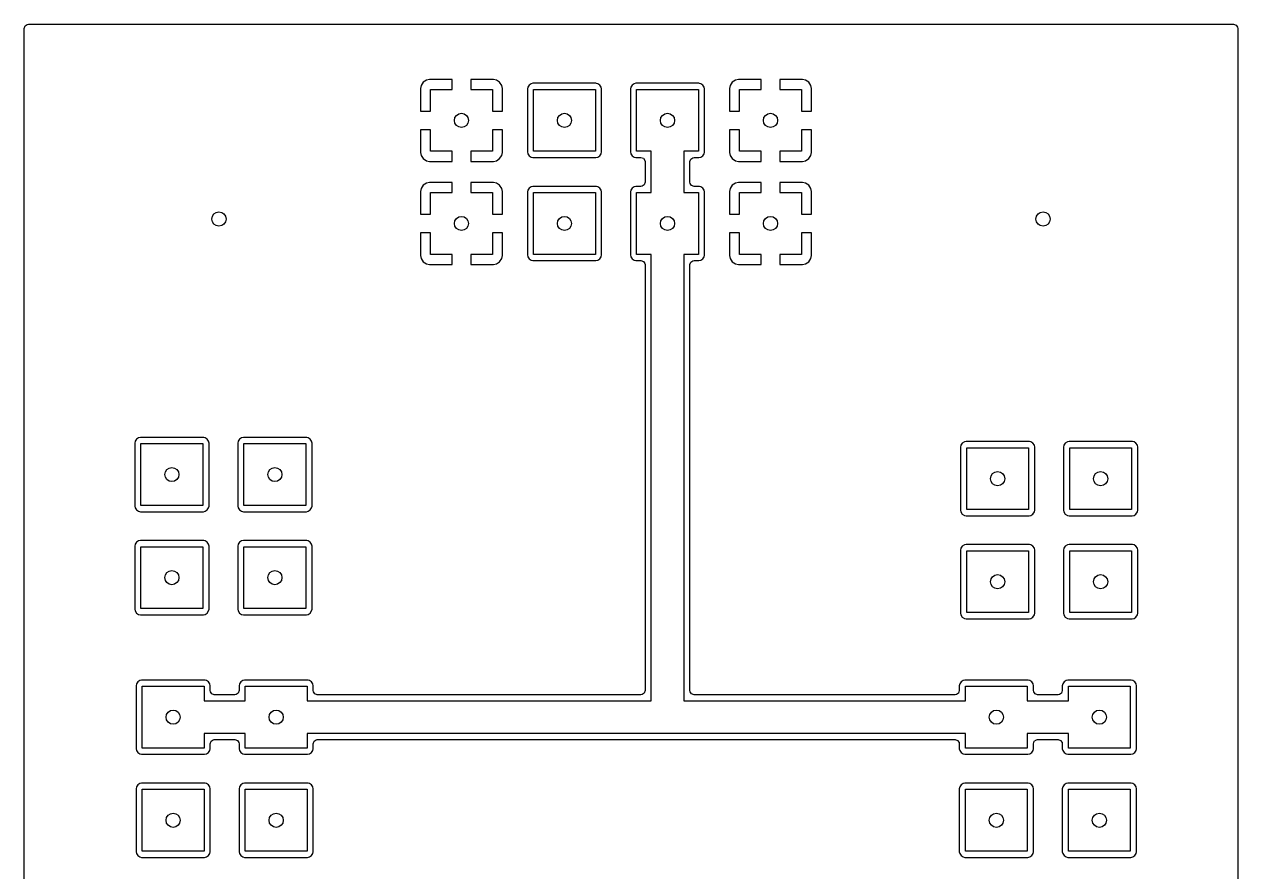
# Model space of a CAD drawing. Extents: x 0.21 to 1.39, y 0.21 to 1.79.
# Drawn here: x 0.211 to 1.389, y 0.967 to 1.789 of the extents above; entities that cross this region are included whole.
import ezdxf

# ---------------------------------------------------------------- set-up
doc = ezdxf.new("R2010")
doc.units = 0
doc.header["$MEASUREMENT"] = 0
doc.layers.add('BLACK', color=7, linetype='CONTINUOUS')

msp = doc.modelspace()

# ---------------------------------------------------------------- linework, layer by layer
at = {"layer": 'BLACK', "linetype": 'CONTINUOUS'}
for p, q in [((0.211, 1.785), (0.2118, 1.7874)), ((0.211, 1.6647), (0.211, 1.785)), ((0.2118, 1.7874), (0.2137, 1.7888)), ((0.2137, 1.7888), (0.215, 1.789)), ((0.215, 1.789), (1.385, 1.789)), ((1.385, 1.789), (1.3874, 1.7882)), ((1.3874, 1.7882), (1.3888, 1.7863)), ((1.3888, 1.7863), (1.389, 1.785)), ((1.389, 1.785), (1.389, 0.215)), ((0.5983, 1.7328), (0.5962, 1.7295)), ((0.6016, 1.7349), (0.5983, 1.7328)), ((0.6045, 1.7355), (0.6016, 1.7349)), ((0.6264, 1.7355), (0.6045, 1.7355)), ((0.6264, 1.7257), (0.6264, 1.7355)), ((0.6664, 1.7355), (0.6444, 1.7355)), ((0.6444, 1.7355), (0.6444, 1.7257)), ((0.6693, 1.7349), (0.6664, 1.7355)), ((0.6725, 1.7328), (0.6693, 1.7349)), ((0.6747, 1.7295), (0.6725, 1.7328)), ((0.7048, 1.7317), (0.7031, 1.7313)), ((0.766, 1.7317), (0.7048, 1.7317)), ((0.7664, 1.7316), (0.766, 1.7317)), ((0.766, 1.7317), (0.766, 1.7317)), ((0.8048, 1.7317), (0.8031, 1.7313)), ((0.866, 1.7317), (0.8048, 1.7317)), ((0.8664, 1.7316), (0.866, 1.7317)), ((0.866, 1.7317), (0.866, 1.7317)), ((0.8983, 1.7328), (0.8962, 1.7295)), ((0.9016, 1.7349), (0.8983, 1.7328)), ((0.9045, 1.7355), (0.9016, 1.7349)), ((0.9264, 1.7355), (0.9045, 1.7355)), ((0.9264, 1.7257), (0.9264, 1.7355)), ((0.9664, 1.7355), (0.9444, 1.7355)), ((0.9444, 1.7355), (0.9444, 1.7257)), ((0.9693, 1.7349), (0.9664, 1.7355)), ((0.9725, 1.7328), (0.9693, 1.7349)), ((0.9747, 1.7295), (0.9725, 1.7328)), ((0.5962, 1.7295), (0.5956, 1.7266)), ((0.5956, 1.7266), (0.5956, 1.7047)), ((0.6054, 1.7047), (0.6054, 1.7257)), ((0.6054, 1.7257), (0.6264, 1.7257)), ((0.6444, 1.7257), (0.6654, 1.7257)), ((0.6654, 1.7257), (0.6654, 1.7047)), ((0.6753, 1.7266), (0.6747, 1.7295)), ((0.6753, 1.7047), (0.6753, 1.7266)), ((0.6998, 1.728), (0.6994, 1.7263)), ((0.6994, 1.7263), (0.6994, 1.6651)), ((0.7011, 1.73), (0.6998, 1.728)), ((0.7031, 1.7313), (0.7011, 1.73)), ((0.7011, 1.73), (0.7011, 1.73)), ((0.7031, 1.7313), (0.7031, 1.7313)), ((0.7054, 1.6657), (0.7054, 1.7257)), ((0.7054, 1.7257), (0.7654, 1.7257)), ((0.7654, 1.7257), (0.7654, 1.6657)), ((0.7678, 1.7313), (0.7664, 1.7316)), ((0.7698, 1.73), (0.7678, 1.7313)), ((0.7711, 1.728), (0.7698, 1.73)), ((0.7698, 1.73), (0.7698, 1.73)), ((0.7715, 1.7263), (0.7711, 1.728)), ((0.7711, 1.728), (0.7711, 1.728)), ((0.7715, 1.6651), (0.7715, 1.7263)), ((0.7998, 1.728), (0.7994, 1.7263)), ((0.7994, 1.7263), (0.7994, 1.6651)), ((0.8011, 1.73), (0.7998, 1.728)), ((0.8031, 1.7313), (0.8011, 1.73)), ((0.8011, 1.73), (0.8011, 1.73)), ((0.8031, 1.7313), (0.8031, 1.7313)), ((0.8054, 1.6657), (0.8054, 1.7257)), ((0.8054, 1.7257), (0.8654, 1.7257)), ((0.8654, 1.7257), (0.8654, 1.6657)), ((0.8678, 1.7313), (0.8664, 1.7316)), ((0.8698, 1.73), (0.8678, 1.7313)), ((0.8711, 1.728), (0.8698, 1.73)), ((0.8698, 1.73), (0.8698, 1.73)), ((0.8715, 1.7263), (0.8711, 1.728)), ((0.8711, 1.728), (0.8711, 1.728)), ((0.8715, 1.6651), (0.8715, 1.7263)), ((0.8962, 1.7295), (0.8956, 1.7266)), ((0.8956, 1.7266), (0.8956, 1.7047)), ((0.9054, 1.7047), (0.9054, 1.7257)), ((0.9054, 1.7257), (0.9264, 1.7257)), ((0.9444, 1.7257), (0.9654, 1.7257)), ((0.9654, 1.7257), (0.9654, 1.7047)), ((0.9753, 1.7266), (0.9747, 1.7295)), ((0.9753, 1.7047), (0.9753, 1.7266)), ((0.5956, 1.7047), (0.6054, 1.7047)), ((0.6654, 1.7047), (0.6753, 1.7047)), ((0.8956, 1.7047), (0.9054, 1.7047)), ((0.9654, 1.7047), (0.9753, 1.7047)), ((0.5956, 1.6867), (0.5956, 1.6647)), ((0.6054, 1.6867), (0.5956, 1.6867)), ((0.6054, 1.6657), (0.6054, 1.6867)), ((0.6753, 1.6867), (0.6654, 1.6867)), ((0.6654, 1.6867), (0.6654, 1.6657)), ((0.6753, 1.6651), (0.6753, 1.6867)), ((0.9054, 1.6867), (0.8956, 1.6867)), ((0.8956, 1.6867), (0.8956, 1.6647)), ((0.9054, 1.6657), (0.9054, 1.6867)), ((0.9753, 1.6867), (0.9654, 1.6867)), ((0.9654, 1.6867), (0.9654, 1.6657)), ((0.9753, 1.6647), (0.9753, 1.6867)), ((0.211, 1.5647), (0.211, 1.6647)), ((0.5956, 1.6647), (0.5962, 1.6618)), ((0.5962, 1.6618), (0.5983, 1.6586)), ((0.6264, 1.6657), (0.6054, 1.6657)), ((0.6264, 1.6558), (0.6264, 1.6657)), ((0.6654, 1.6657), (0.6444, 1.6657)), ((0.6444, 1.6657), (0.6444, 1.6558)), ((0.6725, 1.6586), (0.6747, 1.6618)), ((0.6747, 1.6618), (0.6753, 1.6647)), ((0.6753, 1.6647), (0.6753, 1.6651)), ((0.6994, 1.6651), (0.6998, 1.6633)), ((0.6998, 1.6633), (0.6998, 1.6633)), ((0.6998, 1.6633), (0.7011, 1.6613)), ((0.7011, 1.6613), (0.7011, 1.6613)), ((0.7011, 1.6613), (0.7011, 1.6613)), ((0.7011, 1.6613), (0.7031, 1.66)), ((0.7654, 1.6657), (0.7054, 1.6657)), ((0.7678, 1.66), (0.7698, 1.6613)), ((0.7698, 1.6613), (0.7711, 1.6633)), ((0.7711, 1.6633), (0.7715, 1.6651)), ((0.7994, 1.6651), (0.7998, 1.6633)), ((0.7998, 1.6633), (0.7998, 1.6633)), ((0.7998, 1.6633), (0.8011, 1.6613)), ((0.8011, 1.6613), (0.8011, 1.6613)), ((0.8011, 1.6613), (0.8011, 1.6613)), ((0.8011, 1.6613), (0.8031, 1.66)), ((0.8197, 1.6657), (0.8054, 1.6657)), ((0.8197, 1.6257), (0.8197, 1.6657)), ((0.8654, 1.6657), (0.8512, 1.6657)), ((0.8512, 1.6657), (0.8512, 1.6257)), ((0.8678, 1.66), (0.8698, 1.6613)), ((0.8698, 1.6613), (0.8711, 1.6633)), ((0.8711, 1.6633), (0.8714, 1.6647)), ((0.8714, 1.6647), (0.8715, 1.6651)), ((0.8956, 1.6647), (0.8962, 1.6618)), ((0.8962, 1.6618), (0.8983, 1.6586)), ((0.9264, 1.6657), (0.9054, 1.6657)), ((0.9264, 1.6558), (0.9264, 1.6657)), ((0.9654, 1.6657), (0.9444, 1.6657)), ((0.9444, 1.6657), (0.9444, 1.6558)), ((0.9725, 1.6586), (0.9747, 1.6618)), ((0.9747, 1.6618), (0.9753, 1.6647)), ((0.5983, 1.6586), (0.6016, 1.6564)), ((0.6016, 1.6564), (0.6045, 1.6558)), ((0.6045, 1.6558), (0.6264, 1.6558)), ((0.6444, 1.6558), (0.6664, 1.6558)), ((0.6664, 1.6558), (0.6693, 1.6564)), ((0.6693, 1.6564), (0.6725, 1.6586)), ((0.7031, 1.66), (0.7048, 1.6596)), ((0.7048, 1.6596), (0.766, 1.6596)), ((0.766, 1.6596), (0.7678, 1.66)), ((0.8031, 1.66), (0.8048, 1.6596)), ((0.8048, 1.6596), (0.8097, 1.6596)), ((0.8097, 1.6596), (0.812, 1.6589)), ((0.812, 1.6589), (0.8135, 1.6569)), ((0.8135, 1.6569), (0.8137, 1.6557)), ((0.8137, 1.6557), (0.8137, 1.6356)), ((0.8572, 1.6557), (0.858, 1.658)), ((0.8572, 1.6356), (0.8572, 1.6557)), ((0.858, 1.658), (0.8599, 1.6595)), ((0.8599, 1.6595), (0.8612, 1.6596)), ((0.8612, 1.6596), (0.866, 1.6596)), ((0.866, 1.6596), (0.8678, 1.66)), ((0.8983, 1.6586), (0.9016, 1.6564)), ((0.9016, 1.6564), (0.9045, 1.6558)), ((0.9045, 1.6558), (0.9264, 1.6558)), ((0.9444, 1.6558), (0.9664, 1.6558)), ((0.9664, 1.6558), (0.9693, 1.6564)), ((0.9693, 1.6564), (0.9725, 1.6586)), ((0.5962, 1.6295), (0.5956, 1.6266)), ((0.5956, 1.6266), (0.5956, 1.6047)), ((0.5983, 1.6328), (0.5962, 1.6295)), ((0.6016, 1.6349), (0.5983, 1.6328)), ((0.6045, 1.6355), (0.6016, 1.6349)), ((0.6264, 1.6355), (0.6045, 1.6355)), ((0.6054, 1.6047), (0.6054, 1.6257)), ((0.6054, 1.6257), (0.6264, 1.6257)), ((0.6264, 1.6257), (0.6264, 1.6355)), ((0.6664, 1.6355), (0.6444, 1.6355)), ((0.6444, 1.6355), (0.6444, 1.6257)), ((0.6444, 1.6257), (0.6654, 1.6257)), ((0.6654, 1.6257), (0.6654, 1.6047)), ((0.6693, 1.6349), (0.6664, 1.6355)), ((0.6725, 1.6328), (0.6693, 1.6349)), ((0.6747, 1.6295), (0.6725, 1.6328)), ((0.6753, 1.6266), (0.6747, 1.6295)), ((0.6753, 1.6047), (0.6753, 1.6266)), ((0.6998, 1.628), (0.6994, 1.6263)), ((0.6994, 1.6263), (0.6994, 1.5651)), ((0.7011, 1.63), (0.6998, 1.628)), ((0.7031, 1.6313), (0.7011, 1.63)), ((0.7011, 1.63), (0.7011, 1.63)), ((0.7048, 1.6317), (0.7031, 1.6313)), ((0.7031, 1.6313), (0.7031, 1.6313)), ((0.766, 1.6317), (0.7048, 1.6317)), ((0.7054, 1.5657), (0.7054, 1.6257)), ((0.7054, 1.6257), (0.7654, 1.6257)), ((0.7654, 1.6257), (0.7654, 1.5657)), ((0.7664, 1.6316), (0.766, 1.6317)), ((0.766, 1.6317), (0.766, 1.6317)), ((0.7678, 1.6313), (0.7664, 1.6316)), ((0.7698, 1.63), (0.7678, 1.6313)), ((0.7711, 1.628), (0.7698, 1.63)), ((0.7698, 1.63), (0.7698, 1.63)), ((0.7715, 1.6263), (0.7711, 1.628)), ((0.7711, 1.628), (0.7711, 1.628)), ((0.7715, 1.5651), (0.7715, 1.6263)), ((0.7998, 1.628), (0.7994, 1.6263)), ((0.7994, 1.6263), (0.7994, 1.5651)), ((0.8011, 1.63), (0.7998, 1.628)), ((0.8031, 1.6313), (0.8011, 1.63)), ((0.8011, 1.63), (0.8011, 1.63)), ((0.8048, 1.6317), (0.8031, 1.6313)), ((0.8031, 1.6313), (0.8031, 1.6313)), ((0.8097, 1.6317), (0.8048, 1.6317)), ((0.8054, 1.5657), (0.8054, 1.6257)), ((0.8054, 1.6257), (0.8197, 1.6257)), ((0.8109, 1.6319), (0.8097, 1.6317)), ((0.8129, 1.6333), (0.8109, 1.6319)), ((0.8137, 1.6356), (0.8129, 1.6333)), ((0.8512, 1.6257), (0.8654, 1.6257)), ((0.8574, 1.6344), (0.8572, 1.6356)), ((0.8588, 1.6324), (0.8574, 1.6344)), ((0.8612, 1.6317), (0.8588, 1.6324)), ((0.866, 1.6317), (0.8612, 1.6317)), ((0.8654, 1.6257), (0.8654, 1.5657)), ((0.8664, 1.6316), (0.866, 1.6317)), ((0.866, 1.6317), (0.866, 1.6317)), ((0.8678, 1.6313), (0.8664, 1.6316)), ((0.8698, 1.63), (0.8678, 1.6313)), ((0.8711, 1.628), (0.8698, 1.63)), ((0.8698, 1.63), (0.8698, 1.63)), ((0.8715, 1.6263), (0.8711, 1.628)), ((0.8711, 1.628), (0.8711, 1.628)), ((0.8715, 1.5651), (0.8715, 1.6263)), ((0.8962, 1.6295), (0.8956, 1.6266)), ((0.8956, 1.6266), (0.8956, 1.6047)), ((0.8983, 1.6328), (0.8962, 1.6295)), ((0.9016, 1.6349), (0.8983, 1.6328)), ((0.9045, 1.6355), (0.9016, 1.6349)), ((0.9264, 1.6355), (0.9045, 1.6355)), ((0.9054, 1.6047), (0.9054, 1.6257)), ((0.9054, 1.6257), (0.9264, 1.6257)), ((0.9264, 1.6257), (0.9264, 1.6355)), ((0.9664, 1.6355), (0.9444, 1.6355)), ((0.9444, 1.6355), (0.9444, 1.6257)), ((0.9444, 1.6257), (0.9654, 1.6257)), ((0.9654, 1.6257), (0.9654, 1.6047)), ((0.9693, 1.6349), (0.9664, 1.6355)), ((0.9725, 1.6328), (0.9693, 1.6349)), ((0.9747, 1.6295), (0.9725, 1.6328)), ((0.9753, 1.6266), (0.9747, 1.6295)), ((0.9753, 1.6047), (0.9753, 1.6266)), ((0.5956, 1.6047), (0.6054, 1.6047)), ((0.6654, 1.6047), (0.6753, 1.6047)), ((0.8956, 1.6047), (0.9054, 1.6047)), ((0.9654, 1.6047), (0.9753, 1.6047)), ((0.5956, 1.5867), (0.5956, 1.5647)), ((0.6054, 1.5867), (0.5956, 1.5867)), ((0.6054, 1.5657), (0.6054, 1.5867)), ((0.6753, 1.5867), (0.6654, 1.5867)), ((0.6654, 1.5867), (0.6654, 1.5657)), ((0.6753, 1.5651), (0.6753, 1.5867)), ((0.9054, 1.5867), (0.8956, 1.5867)), ((0.8956, 1.5867), (0.8956, 1.5647)), ((0.9054, 1.5657), (0.9054, 1.5867)), ((0.9753, 1.5867), (0.9654, 1.5867)), ((0.9654, 1.5867), (0.9654, 1.5657)), ((0.9753, 1.5647), (0.9753, 1.5867)), ((0.211, 1.3214), (0.211, 1.5647)), ((0.5956, 1.5647), (0.5962, 1.5618)), ((0.5962, 1.5618), (0.5983, 1.5586)), ((0.5983, 1.5586), (0.6016, 1.5564)), ((0.6016, 1.5564), (0.6045, 1.5558)), ((0.6045, 1.5558), (0.6264, 1.5558)), ((0.6264, 1.5657), (0.6054, 1.5657)), ((0.6264, 1.5558), (0.6264, 1.5657)), ((0.6654, 1.5657), (0.6444, 1.5657)), ((0.6444, 1.5657), (0.6444, 1.5558)), ((0.6444, 1.5558), (0.6664, 1.5558)), ((0.6664, 1.5558), (0.6693, 1.5564)), ((0.6693, 1.5564), (0.6725, 1.5586)), ((0.6725, 1.5586), (0.6747, 1.5618)), ((0.6747, 1.5618), (0.6753, 1.5647)), ((0.6753, 1.5647), (0.6753, 1.5651)), ((0.6994, 1.5651), (0.6998, 1.5633)), ((0.6998, 1.5633), (0.6998, 1.5633)), ((0.6998, 1.5633), (0.7011, 1.5613)), ((0.7011, 1.5613), (0.7011, 1.5613)), ((0.7011, 1.5613), (0.7011, 1.5613)), ((0.7011, 1.5613), (0.7031, 1.56)), ((0.7031, 1.56), (0.7048, 1.5596)), ((0.7048, 1.5596), (0.766, 1.5596)), ((0.7654, 1.5657), (0.7054, 1.5657)), ((0.766, 1.5596), (0.7678, 1.56)), ((0.7678, 1.56), (0.7698, 1.5613)), ((0.7698, 1.5613), (0.7711, 1.5633)), ((0.7711, 1.5633), (0.7715, 1.5651)), ((0.7994, 1.5651), (0.7998, 1.5633)), ((0.7998, 1.5633), (0.7998, 1.5633)), ((0.7998, 1.5633), (0.8011, 1.5613)), ((0.8011, 1.5613), (0.8011, 1.5613)), ((0.8011, 1.5613), (0.8011, 1.5613)), ((0.8011, 1.5613), (0.8031, 1.56)), ((0.8031, 1.56), (0.8048, 1.5596)), ((0.8048, 1.5596), (0.8097, 1.5596)), ((0.8197, 1.5657), (0.8054, 1.5657)), ((0.8097, 1.5596), (0.812, 1.5589)), ((0.812, 1.5589), (0.8135, 1.5569)), ((0.8135, 1.5569), (0.8137, 1.5557)), ((0.8137, 1.5557), (0.8137, 1.1423)), ((0.8197, 1.1323), (0.8197, 1.5657)), ((0.8654, 1.5657), (0.8512, 1.5657)), ((0.8512, 1.5657), (0.8512, 1.1323)), ((0.8572, 1.5557), (0.858, 1.558)), ((0.8572, 1.3174), (0.8572, 1.5557)), ((0.858, 1.558), (0.8599, 1.5595)), ((0.8599, 1.5595), (0.8612, 1.5596)), ((0.8612, 1.5596), (0.866, 1.5596)), ((0.866, 1.5596), (0.8678, 1.56)), ((0.8678, 1.56), (0.8698, 1.5613)), ((0.8698, 1.5613), (0.8711, 1.5633)), ((0.8711, 1.5633), (0.8714, 1.5647)), ((0.8714, 1.5647), (0.8715, 1.5651)), ((0.8956, 1.5647), (0.8962, 1.5618)), ((0.8962, 1.5618), (0.8983, 1.5586)), ((0.8983, 1.5586), (0.9016, 1.5564)), ((0.9016, 1.5564), (0.9045, 1.5558)), ((0.9045, 1.5558), (0.9264, 1.5558)), ((0.9264, 1.5657), (0.9054, 1.5657)), ((0.9264, 1.5558), (0.9264, 1.5657)), ((0.9654, 1.5657), (0.9444, 1.5657)), ((0.9444, 1.5657), (0.9444, 1.5558)), ((0.9444, 1.5558), (0.9664, 1.5558)), ((0.9664, 1.5558), (0.9693, 1.5564)), ((0.9693, 1.5564), (0.9725, 1.5586)), ((0.9725, 1.5586), (0.9747, 1.5618)), ((0.9747, 1.5618), (0.9753, 1.5647)), ((0.3187, 1.3843), (0.3183, 1.3826)), ((0.3183, 1.3826), (0.3183, 1.3214)), ((0.32, 1.3863), (0.3187, 1.3843)), ((0.322, 1.3876), (0.32, 1.3863)), ((0.32, 1.3863), (0.32, 1.3863)), ((0.3237, 1.388), (0.322, 1.3876)), ((0.322, 1.3876), (0.322, 1.3876)), ((0.3849, 1.388), (0.3237, 1.388)), ((0.3243, 1.322), (0.3243, 1.382)), ((0.3243, 1.382), (0.3843, 1.382)), ((0.3843, 1.382), (0.3843, 1.322)), ((0.3853, 1.3879), (0.3849, 1.388)), ((0.3849, 1.388), (0.3849, 1.388)), ((0.3867, 1.3876), (0.3853, 1.3879)), ((0.3887, 1.3863), (0.3867, 1.3876)), ((0.39, 1.3843), (0.3887, 1.3863)), ((0.3887, 1.3863), (0.3887, 1.3863)), ((0.3904, 1.3826), (0.39, 1.3843)), ((0.39, 1.3843), (0.39, 1.3843)), ((0.3904, 1.3214), (0.3904, 1.3826)), ((0.4187, 1.3843), (0.4183, 1.3826)), ((0.4183, 1.3826), (0.4183, 1.3214)), ((0.42, 1.3863), (0.4187, 1.3843)), ((0.422, 1.3876), (0.42, 1.3863)), ((0.42, 1.3863), (0.42, 1.3863)), ((0.4237, 1.388), (0.422, 1.3876)), ((0.422, 1.3876), (0.422, 1.3876)), ((0.4849, 1.388), (0.4237, 1.388)), ((0.4243, 1.322), (0.4243, 1.382)), ((0.4243, 1.382), (0.4843, 1.382)), ((0.4843, 1.382), (0.4843, 1.322)), ((0.4853, 1.3879), (0.4849, 1.388)), ((0.4849, 1.388), (0.4849, 1.388)), ((0.4867, 1.3876), (0.4853, 1.3879)), ((0.4887, 1.3863), (0.4867, 1.3876)), ((0.49, 1.3843), (0.4887, 1.3863)), ((0.4887, 1.3863), (0.4887, 1.3863)), ((0.4904, 1.3826), (0.49, 1.3843)), ((0.49, 1.3843), (0.49, 1.3843)), ((0.4904, 1.3214), (0.4904, 1.3826)), ((1.1202, 1.3804), (1.1199, 1.3786)), ((1.1199, 1.3786), (1.1199, 1.3174)), ((1.1216, 1.3824), (1.1202, 1.3804)), ((1.1236, 1.3837), (1.1216, 1.3824)), ((1.1216, 1.3824), (1.1216, 1.3824)), ((1.1253, 1.3841), (1.1236, 1.3837)), ((1.1236, 1.3837), (1.1236, 1.3837)), ((1.1865, 1.3841), (1.1253, 1.3841)), ((1.1868, 1.384), (1.1865, 1.3841)), ((1.1865, 1.3841), (1.1865, 1.3841)), ((1.1883, 1.3837), (1.1868, 1.384)), ((1.1902, 1.3824), (1.1883, 1.3837)), ((1.1916, 1.3804), (1.1902, 1.3824)), ((1.1902, 1.3824), (1.1902, 1.3824)), ((1.1919, 1.3786), (1.1916, 1.3804)), ((1.1916, 1.3804), (1.1916, 1.3804)), ((1.1919, 1.3174), (1.1919, 1.3786)), ((1.2202, 1.3804), (1.2199, 1.3786)), ((1.2199, 1.3786), (1.2199, 1.3174)), ((1.2216, 1.3824), (1.2202, 1.3804)), ((1.2236, 1.3837), (1.2216, 1.3824)), ((1.2216, 1.3824), (1.2216, 1.3824)), ((1.2253, 1.3841), (1.2236, 1.3837)), ((1.2236, 1.3837), (1.2236, 1.3837)), ((1.2865, 1.3841), (1.2253, 1.3841)), ((1.2868, 1.384), (1.2865, 1.3841)), ((1.2865, 1.3841), (1.2865, 1.3841)), ((1.2883, 1.3837), (1.2868, 1.384)), ((1.2902, 1.3824), (1.2883, 1.3837)), ((1.2916, 1.3804), (1.2902, 1.3824)), ((1.2902, 1.3824), (1.2902, 1.3824)), ((1.2919, 1.3786), (1.2916, 1.3804)), ((1.2916, 1.3804), (1.2916, 1.3804)), ((1.2919, 1.3174), (1.2919, 1.3786)), ((1.1259, 1.318), (1.1259, 1.378)), ((1.1259, 1.378), (1.1859, 1.378)), ((1.1859, 1.378), (1.1859, 1.318)), ((1.2259, 1.318), (1.2259, 1.378)), ((1.2259, 1.378), (1.2859, 1.378)), ((1.2859, 1.378), (1.2859, 1.318)), ((0.211, 1.2214), (0.211, 1.3214)), ((0.3183, 1.3214), (0.3187, 1.3196)), ((0.3187, 1.3196), (0.3187, 1.3196)), ((0.3187, 1.3196), (0.32, 1.3176)), ((0.3843, 1.322), (0.3243, 1.322)), ((0.3887, 1.3176), (0.39, 1.3196)), ((0.39, 1.3196), (0.3904, 1.3214)), ((0.3904, 1.3214), (0.3904, 1.3214)), ((0.4183, 1.3214), (0.4187, 1.3196)), ((0.4187, 1.3196), (0.4187, 1.3196)), ((0.4187, 1.3196), (0.42, 1.3176)), ((0.4843, 1.322), (0.4243, 1.322)), ((0.4887, 1.3176), (0.49, 1.3196)), ((0.49, 1.3196), (0.4904, 1.3214)), ((0.32, 1.3176), (0.32, 1.3176)), ((0.32, 1.3176), (0.32, 1.3176)), ((0.32, 1.3176), (0.322, 1.3163)), ((0.322, 1.3163), (0.3237, 1.3159)), ((0.3237, 1.3159), (0.3849, 1.3159)), ((0.3849, 1.3159), (0.3867, 1.3163)), ((0.3867, 1.3163), (0.3887, 1.3176)), ((0.42, 1.3176), (0.42, 1.3176)), ((0.42, 1.3176), (0.42, 1.3176)), ((0.42, 1.3176), (0.422, 1.3163)), ((0.422, 1.3163), (0.4237, 1.3159)), ((0.4237, 1.3159), (0.4849, 1.3159)), ((0.4849, 1.3159), (0.4867, 1.3163)), ((0.4867, 1.3163), (0.4887, 1.3176)), ((0.8572, 1.2174), (0.8572, 1.3174)), ((1.1199, 1.3174), (1.1202, 1.3157)), ((1.1202, 1.3157), (1.1202, 1.3157)), ((1.1202, 1.3157), (1.1216, 1.3137)), ((1.1216, 1.3137), (1.1216, 1.3137)), ((1.1216, 1.3137), (1.1216, 1.3137)), ((1.1216, 1.3137), (1.1236, 1.3124)), ((1.1236, 1.3124), (1.1253, 1.312)), ((1.1253, 1.312), (1.1865, 1.312)), ((1.1859, 1.318), (1.1259, 1.318)), ((1.1865, 1.312), (1.1883, 1.3124)), ((1.1883, 1.3124), (1.1902, 1.3137)), ((1.1902, 1.3137), (1.1916, 1.3157)), ((1.1916, 1.3157), (1.1919, 1.3174)), ((1.1919, 1.3174), (1.1919, 1.3174)), ((1.2199, 1.3174), (1.2202, 1.3157)), ((1.2202, 1.3157), (1.2202, 1.3157)), ((1.2202, 1.3157), (1.2216, 1.3137)), ((1.2216, 1.3137), (1.2216, 1.3137)), ((1.2216, 1.3137), (1.2216, 1.3137)), ((1.2216, 1.3137), (1.2236, 1.3124)), ((1.2236, 1.3124), (1.2253, 1.312)), ((1.2253, 1.312), (1.2865, 1.312)), ((1.2859, 1.318), (1.2259, 1.318)), ((1.2865, 1.312), (1.2883, 1.3124)), ((1.2883, 1.3124), (1.2902, 1.3137)), ((1.2902, 1.3137), (1.2916, 1.3157)), ((1.2916, 1.3157), (1.2919, 1.3174)), ((0.3187, 1.2843), (0.3183, 1.2826)), ((0.32, 1.2863), (0.3187, 1.2843)), ((0.322, 1.2876), (0.32, 1.2863)), ((0.32, 1.2863), (0.32, 1.2863)), ((0.3237, 1.288), (0.322, 1.2876)), ((0.322, 1.2876), (0.322, 1.2876)), ((0.3849, 1.288), (0.3237, 1.288)), ((0.3853, 1.2879), (0.3849, 1.288)), ((0.3849, 1.288), (0.3849, 1.288)), ((0.3867, 1.2876), (0.3853, 1.2879)), ((0.3887, 1.2863), (0.3867, 1.2876)), ((0.39, 1.2843), (0.3887, 1.2863)), ((0.3887, 1.2863), (0.3887, 1.2863)), ((0.3904, 1.2826), (0.39, 1.2843)), ((0.39, 1.2843), (0.39, 1.2843)), ((0.4187, 1.2843), (0.4183, 1.2826)), ((0.42, 1.2863), (0.4187, 1.2843)), ((0.422, 1.2876), (0.42, 1.2863)), ((0.42, 1.2863), (0.42, 1.2863)), ((0.4237, 1.288), (0.422, 1.2876)), ((0.422, 1.2876), (0.422, 1.2876)), ((0.4849, 1.288), (0.4237, 1.288)), ((0.4853, 1.2879), (0.4849, 1.288)), ((0.4849, 1.288), (0.4849, 1.288)), ((0.4867, 1.2876), (0.4853, 1.2879)), ((0.4887, 1.2863), (0.4867, 1.2876)), ((0.49, 1.2843), (0.4887, 1.2863)), ((0.4887, 1.2863), (0.4887, 1.2863)), ((0.4904, 1.2826), (0.49, 1.2843)), ((0.49, 1.2843), (0.49, 1.2843)), ((1.1253, 1.2841), (1.1236, 1.2837)), ((1.1865, 1.2841), (1.1253, 1.2841)), ((1.1868, 1.284), (1.1865, 1.2841)), ((1.1865, 1.2841), (1.1865, 1.2841)), ((1.2253, 1.2841), (1.2236, 1.2837)), ((1.2865, 1.2841), (1.2253, 1.2841)), ((1.2868, 1.284), (1.2865, 1.2841)), ((1.2865, 1.2841), (1.2865, 1.2841)), ((0.3183, 1.2826), (0.3183, 1.2214)), ((0.3243, 1.222), (0.3243, 1.282)), ((0.3243, 1.282), (0.3843, 1.282)), ((0.3843, 1.282), (0.3843, 1.222)), ((0.3904, 1.2214), (0.3904, 1.2826)), ((0.4183, 1.2826), (0.4183, 1.2214)), ((0.4243, 1.222), (0.4243, 1.282)), ((0.4243, 1.282), (0.4843, 1.282)), ((0.4843, 1.282), (0.4843, 1.222)), ((0.4904, 1.2214), (0.4904, 1.2826)), ((1.1202, 1.2804), (1.1199, 1.2786)), ((1.1199, 1.2786), (1.1199, 1.2174)), ((1.1216, 1.2824), (1.1202, 1.2804)), ((1.1236, 1.2837), (1.1216, 1.2824)), ((1.1216, 1.2824), (1.1216, 1.2824)), ((1.1236, 1.2837), (1.1236, 1.2837)), ((1.1259, 1.218), (1.1259, 1.278)), ((1.1259, 1.278), (1.1859, 1.278)), ((1.1859, 1.278), (1.1859, 1.218)), ((1.1883, 1.2837), (1.1868, 1.284)), ((1.1902, 1.2824), (1.1883, 1.2837)), ((1.1916, 1.2804), (1.1902, 1.2824)), ((1.1902, 1.2824), (1.1902, 1.2824)), ((1.1919, 1.2786), (1.1916, 1.2804)), ((1.1916, 1.2804), (1.1916, 1.2804)), ((1.1919, 1.2174), (1.1919, 1.2786)), ((1.2202, 1.2804), (1.2199, 1.2786)), ((1.2199, 1.2786), (1.2199, 1.2174)), ((1.2216, 1.2824), (1.2202, 1.2804)), ((1.2236, 1.2837), (1.2216, 1.2824)), ((1.2216, 1.2824), (1.2216, 1.2824)), ((1.2236, 1.2837), (1.2236, 1.2837)), ((1.2259, 1.218), (1.2259, 1.278)), ((1.2259, 1.278), (1.2859, 1.278)), ((1.2859, 1.278), (1.2859, 1.218)), ((1.2883, 1.2837), (1.2868, 1.284)), ((1.2902, 1.2824), (1.2883, 1.2837)), ((1.2916, 1.2804), (1.2902, 1.2824)), ((1.2902, 1.2824), (1.2902, 1.2824)), ((1.2919, 1.2786), (1.2916, 1.2804)), ((1.2916, 1.2804), (1.2916, 1.2804)), ((1.2919, 1.2174), (1.2919, 1.2786)), ((0.211, 1.0859), (0.211, 1.2214)), ((0.3183, 1.2214), (0.3187, 1.2196)), ((0.3187, 1.2196), (0.3187, 1.2196)), ((0.3187, 1.2196), (0.32, 1.2176)), ((0.32, 1.2176), (0.32, 1.2176)), ((0.32, 1.2176), (0.32, 1.2176)), ((0.32, 1.2176), (0.322, 1.2163)), ((0.322, 1.2163), (0.3237, 1.2159)), ((0.3237, 1.2159), (0.3849, 1.2159)), ((0.3843, 1.222), (0.3243, 1.222)), ((0.3849, 1.2159), (0.3867, 1.2163)), ((0.3867, 1.2163), (0.3887, 1.2176)), ((0.3887, 1.2176), (0.39, 1.2196)), ((0.39, 1.2196), (0.3904, 1.2214)), ((0.3904, 1.2214), (0.3904, 1.2214)), ((0.4183, 1.2214), (0.4187, 1.2196)), ((0.4187, 1.2196), (0.4187, 1.2196)), ((0.4187, 1.2196), (0.42, 1.2176)), ((0.42, 1.2176), (0.42, 1.2176)), ((0.42, 1.2176), (0.42, 1.2176)), ((0.42, 1.2176), (0.422, 1.2163)), ((0.422, 1.2163), (0.4237, 1.2159)), ((0.4237, 1.2159), (0.4849, 1.2159)), ((0.4843, 1.222), (0.4243, 1.222)), ((0.4849, 1.2159), (0.4867, 1.2163)), ((0.4867, 1.2163), (0.4887, 1.2176)), ((0.4887, 1.2176), (0.49, 1.2196)), ((0.49, 1.2196), (0.4904, 1.2214)), ((0.8572, 1.1423), (0.8572, 1.2174)), ((1.1199, 1.2174), (1.1202, 1.2157)), ((1.1202, 1.2157), (1.1202, 1.2157)), ((1.1202, 1.2157), (1.1216, 1.2137)), ((1.1216, 1.2137), (1.1216, 1.2137)), ((1.1216, 1.2137), (1.1216, 1.2137)), ((1.1216, 1.2137), (1.1236, 1.2124)), ((1.1859, 1.218), (1.1259, 1.218)), ((1.1883, 1.2124), (1.1902, 1.2137)), ((1.1902, 1.2137), (1.1916, 1.2157)), ((1.1916, 1.2157), (1.1919, 1.2174)), ((1.1919, 1.2174), (1.1919, 1.2174)), ((1.2199, 1.2174), (1.2202, 1.2157)), ((1.2202, 1.2157), (1.2202, 1.2157)), ((1.2202, 1.2157), (1.2216, 1.2137)), ((1.2216, 1.2137), (1.2216, 1.2137)), ((1.2216, 1.2137), (1.2216, 1.2137)), ((1.2216, 1.2137), (1.2236, 1.2124)), ((1.2859, 1.218), (1.2259, 1.218)), ((1.2883, 1.2124), (1.2902, 1.2137)), ((1.2902, 1.2137), (1.2916, 1.2157)), ((1.2916, 1.2157), (1.2919, 1.2174)), ((1.1236, 1.2124), (1.1253, 1.212)), ((1.1253, 1.212), (1.1865, 1.212)), ((1.1865, 1.212), (1.1883, 1.2124)), ((1.2236, 1.2124), (1.2253, 1.212)), ((1.2253, 1.212), (1.2865, 1.212)), ((1.2865, 1.212), (1.2883, 1.2124)), ((0.3198, 1.1489), (0.3195, 1.1471)), ((0.3195, 1.1471), (0.3195, 1.0859)), ((0.3212, 1.1509), (0.3198, 1.1489)), ((0.3232, 1.1522), (0.3212, 1.1509)), ((0.3212, 1.1509), (0.3212, 1.1509)), ((0.3249, 1.1526), (0.3232, 1.1522)), ((0.3232, 1.1522), (0.3232, 1.1522)), ((0.3861, 1.1526), (0.3249, 1.1526)), ((0.3255, 1.0865), (0.3255, 1.1465)), ((0.3255, 1.1465), (0.3855, 1.1465)), ((0.3855, 1.1465), (0.3855, 1.1323)), ((0.3865, 1.1525), (0.3861, 1.1526)), ((0.3861, 1.1526), (0.3861, 1.1526)), ((0.3879, 1.1522), (0.3865, 1.1525)), ((0.3899, 1.1509), (0.3879, 1.1522)), ((0.3912, 1.1489), (0.3899, 1.1509)), ((0.3899, 1.1509), (0.3899, 1.1509)), ((0.3915, 1.1471), (0.3912, 1.1489)), ((0.3912, 1.1489), (0.3912, 1.1489)), ((0.3915, 1.1423), (0.3915, 1.1471)), ((0.4198, 1.1489), (0.4195, 1.1471)), ((0.4195, 1.1471), (0.4195, 1.1423)), ((0.4212, 1.1509), (0.4198, 1.1489)), ((0.4232, 1.1522), (0.4212, 1.1509)), ((0.4212, 1.1509), (0.4212, 1.1509)), ((0.4249, 1.1526), (0.4232, 1.1522)), ((0.4232, 1.1522), (0.4232, 1.1522)), ((0.4861, 1.1526), (0.4249, 1.1526)), ((0.4255, 1.1323), (0.4255, 1.1465)), ((0.4255, 1.1465), (0.4855, 1.1465)), ((0.4855, 1.1465), (0.4855, 1.1323)), ((0.4865, 1.1525), (0.4861, 1.1526)), ((0.4861, 1.1526), (0.4861, 1.1526)), ((0.4879, 1.1522), (0.4865, 1.1525)), ((0.4899, 1.1509), (0.4879, 1.1522)), ((0.4912, 1.1489), (0.4899, 1.1509)), ((0.4899, 1.1509), (0.4899, 1.1509)), ((0.4915, 1.1471), (0.4912, 1.1489)), ((0.4912, 1.1489), (0.4912, 1.1489)), ((0.4915, 1.1423), (0.4915, 1.1471)), ((1.1191, 1.1489), (1.1187, 1.1471)), ((1.1187, 1.1471), (1.1187, 1.1423)), ((1.1204, 1.1509), (1.1191, 1.1489)), ((1.1224, 1.1522), (1.1204, 1.1509)), ((1.1204, 1.1509), (1.1204, 1.1509)), ((1.1241, 1.1526), (1.1224, 1.1522)), ((1.1224, 1.1522), (1.1224, 1.1522)), ((1.1853, 1.1526), (1.1241, 1.1526)), ((1.1247, 1.1323), (1.1247, 1.1465)), ((1.1247, 1.1465), (1.1847, 1.1465)), ((1.1847, 1.1465), (1.1847, 1.1323)), ((1.1857, 1.1525), (1.1853, 1.1526)), ((1.1853, 1.1526), (1.1853, 1.1526)), ((1.1871, 1.1522), (1.1857, 1.1525)), ((1.1891, 1.1509), (1.1871, 1.1522)), ((1.1904, 1.1489), (1.1891, 1.1509)), ((1.1891, 1.1509), (1.1891, 1.1509)), ((1.1907, 1.1471), (1.1904, 1.1489)), ((1.1904, 1.1489), (1.1904, 1.1489)), ((1.1907, 1.1423), (1.1907, 1.1471)), ((1.2191, 1.1489), (1.2187, 1.1471)), ((1.2187, 1.1471), (1.2187, 1.1423)), ((1.2204, 1.1509), (1.2191, 1.1489)), ((1.2224, 1.1522), (1.2204, 1.1509)), ((1.2204, 1.1509), (1.2204, 1.1509)), ((1.2241, 1.1526), (1.2224, 1.1522)), ((1.2224, 1.1522), (1.2224, 1.1522)), ((1.2853, 1.1526), (1.2241, 1.1526)), ((1.2247, 1.1323), (1.2247, 1.1465)), ((1.2247, 1.1465), (1.2847, 1.1465)), ((1.2847, 1.1465), (1.2847, 1.0865)), ((1.2857, 1.1525), (1.2853, 1.1526)), ((1.2853, 1.1526), (1.2853, 1.1526)), ((1.2871, 1.1522), (1.2857, 1.1525)), ((1.2891, 1.1509), (1.2871, 1.1522)), ((1.2904, 1.1489), (1.2891, 1.1509)), ((1.2891, 1.1509), (1.2891, 1.1509)), ((1.2907, 1.1471), (1.2904, 1.1489)), ((1.2904, 1.1489), (1.2904, 1.1489)), ((1.2907, 1.0859), (1.2907, 1.1471)), ((0.3855, 1.1323), (0.4255, 1.1323)), ((0.3917, 1.141), (0.3915, 1.1423)), ((0.3932, 1.1391), (0.3917, 1.141)), ((0.3955, 1.1383), (0.3932, 1.1391)), ((0.4155, 1.1383), (0.3955, 1.1383)), ((0.4168, 1.1385), (0.4155, 1.1383)), ((0.4187, 1.1399), (0.4168, 1.1385)), ((0.4195, 1.1423), (0.4187, 1.1399)), ((0.4855, 1.1323), (0.8197, 1.1323)), ((0.4917, 1.141), (0.4915, 1.1423)), ((0.4932, 1.1391), (0.4917, 1.141)), ((0.4955, 1.1383), (0.4932, 1.1391)), ((0.8097, 1.1383), (0.4955, 1.1383)), ((0.8109, 1.1385), (0.8097, 1.1383)), ((0.8129, 1.1399), (0.8109, 1.1385)), ((0.8137, 1.1423), (0.8129, 1.1399)), ((0.8512, 1.1323), (1.1247, 1.1323)), ((0.8574, 1.141), (0.8572, 1.1423)), ((0.8588, 1.1391), (0.8574, 1.141)), ((0.8612, 1.1383), (0.8588, 1.1391)), ((1.1147, 1.1383), (0.8612, 1.1383)), ((1.116, 1.1385), (1.1147, 1.1383)), ((1.1179, 1.1399), (1.116, 1.1385)), ((1.1187, 1.1423), (1.1179, 1.1399)), ((1.1847, 1.1323), (1.2247, 1.1323)), ((1.1909, 1.141), (1.1907, 1.1423)), ((1.1924, 1.1391), (1.1909, 1.141)), ((1.1947, 1.1383), (1.1924, 1.1391)), ((1.2147, 1.1383), (1.1947, 1.1383)), ((1.216, 1.1385), (1.2147, 1.1383)), ((1.2179, 1.1399), (1.216, 1.1385)), ((1.2187, 1.1423), (1.2179, 1.1399)), ((0.4255, 1.1008), (0.3855, 1.1008)), ((0.3855, 1.1008), (0.3855, 1.0865)), ((0.4255, 1.0865), (0.4255, 1.1008)), ((0.8346, 1.1008), (0.4855, 1.1008)), ((0.4855, 1.1008), (0.4855, 1.0865)), ((1.1247, 1.1008), (0.8346, 1.1008)), ((1.1247, 1.0865), (1.1247, 1.1008)), ((1.2247, 1.1008), (1.1847, 1.1008)), ((1.1847, 1.1008), (1.1847, 1.0865)), ((1.2247, 1.0865), (1.2247, 1.1008)), ((0.211, 0.9859), (0.211, 1.0859)), ((0.3195, 1.0859), (0.3198, 1.0842)), ((0.3198, 1.0842), (0.3198, 1.0842)), ((0.3198, 1.0842), (0.3212, 1.0822)), ((0.3855, 1.0865), (0.3255, 1.0865)), ((0.3899, 1.0822), (0.3912, 1.0842)), ((0.3912, 1.0842), (0.3915, 1.0859)), ((0.3915, 1.0908), (0.3923, 1.0931)), ((0.3915, 1.0859), (0.3915, 1.0908)), ((0.3923, 1.0931), (0.3943, 1.0946)), ((0.3943, 1.0946), (0.3955, 1.0948)), ((0.3955, 1.0948), (0.4155, 1.0948)), ((0.4155, 1.0948), (0.4179, 1.094)), ((0.4179, 1.094), (0.4193, 1.092)), ((0.4193, 1.092), (0.4195, 1.0908)), ((0.4195, 1.0908), (0.4195, 1.0859)), ((0.4195, 1.0859), (0.4198, 1.0842)), ((0.4198, 1.0842), (0.4198, 1.0842)), ((0.4198, 1.0842), (0.4212, 1.0822)), ((0.4855, 1.0865), (0.4255, 1.0865)), ((0.4899, 1.0822), (0.4912, 1.0842)), ((0.4912, 1.0842), (0.4915, 1.0859)), ((0.4915, 1.0908), (0.4923, 1.0931)), ((0.4915, 1.0859), (0.4915, 1.0908)), ((0.4923, 1.0931), (0.4943, 1.0946)), ((0.4943, 1.0946), (0.4955, 1.0948)), ((0.4955, 1.0948), (0.8317, 1.0948)), ((0.8317, 1.0948), (0.8342, 1.0948)), ((0.8342, 1.0948), (0.8343, 1.0948)), ((0.8343, 1.0948), (0.8369, 1.0947)), ((0.8369, 1.0947), (0.8369, 1.0947)), ((0.8369, 1.0947), (0.8372, 1.0947)), ((0.8372, 1.0947), (0.8377, 1.0948)), ((0.8372, 1.0947), (0.8372, 1.0947)), ((0.8377, 1.0948), (1.1147, 1.0948)), ((1.1147, 1.0948), (1.1171, 1.094)), ((1.1171, 1.094), (1.1185, 1.092)), ((1.1185, 1.092), (1.1187, 1.0908)), ((1.1187, 1.0908), (1.1187, 1.0859)), ((1.1187, 1.0859), (1.1191, 1.0842)), ((1.1191, 1.0842), (1.1191, 1.0842)), ((1.1191, 1.0842), (1.1204, 1.0822)), ((1.1847, 1.0865), (1.1247, 1.0865)), ((1.1891, 1.0822), (1.1904, 1.0842)), ((1.1904, 1.0842), (1.1907, 1.0859)), ((1.1907, 1.0908), (1.1915, 1.0931)), ((1.1907, 1.0859), (1.1907, 1.0908)), ((1.1915, 1.0931), (1.1935, 1.0946)), ((1.1935, 1.0946), (1.1947, 1.0948)), ((1.1947, 1.0948), (1.2147, 1.0948)), ((1.2147, 1.0948), (1.2171, 1.094)), ((1.2171, 1.094), (1.2185, 1.092)), ((1.2185, 1.092), (1.2187, 1.0908)), ((1.2187, 1.0908), (1.2187, 1.0859)), ((1.2187, 1.0859), (1.2191, 1.0842)), ((1.2191, 1.0842), (1.2191, 1.0842)), ((1.2191, 1.0842), (1.2204, 1.0822)), ((1.2847, 1.0865), (1.2247, 1.0865)), ((1.2891, 1.0822), (1.2904, 1.0842)), ((1.2904, 1.0842), (1.2907, 1.0859)), ((0.3212, 1.0822), (0.3212, 1.0822)), ((0.3212, 1.0822), (0.3212, 1.0822)), ((0.3212, 1.0822), (0.3232, 1.0809)), ((0.3232, 1.0809), (0.3249, 1.0805)), ((0.3249, 1.0805), (0.3861, 1.0805)), ((0.3861, 1.0805), (0.3879, 1.0809)), ((0.3879, 1.0809), (0.3899, 1.0822)), ((0.4212, 1.0822), (0.4212, 1.0822)), ((0.4212, 1.0822), (0.4212, 1.0822)), ((0.4212, 1.0822), (0.4232, 1.0809)), ((0.4232, 1.0809), (0.4249, 1.0805)), ((0.4249, 1.0805), (0.4861, 1.0805)), ((0.4861, 1.0805), (0.4879, 1.0809)), ((0.4879, 1.0809), (0.4899, 1.0822)), ((1.1204, 1.0822), (1.1204, 1.0822)), ((1.1204, 1.0822), (1.1204, 1.0822)), ((1.1204, 1.0822), (1.1224, 1.0809)), ((1.1224, 1.0809), (1.1241, 1.0805)), ((1.1241, 1.0805), (1.1853, 1.0805)), ((1.1853, 1.0805), (1.1871, 1.0809)), ((1.1871, 1.0809), (1.1891, 1.0822)), ((1.2204, 1.0822), (1.2204, 1.0822)), ((1.2204, 1.0822), (1.2204, 1.0822)), ((1.2204, 1.0822), (1.2224, 1.0809)), ((1.2224, 1.0809), (1.2241, 1.0805)), ((1.2241, 1.0805), (1.2853, 1.0805)), ((1.2853, 1.0805), (1.2871, 1.0809)), ((1.2871, 1.0809), (1.2891, 1.0822)), ((0.3198, 1.0489), (0.3195, 1.0471)), ((0.3212, 1.0509), (0.3198, 1.0489)), ((0.3232, 1.0522), (0.3212, 1.0509)), ((0.3212, 1.0509), (0.3212, 1.0509)), ((0.3249, 1.0526), (0.3232, 1.0522)), ((0.3232, 1.0522), (0.3232, 1.0522)), ((0.3861, 1.0526), (0.3249, 1.0526)), ((0.3865, 1.0525), (0.3861, 1.0526)), ((0.3861, 1.0526), (0.3861, 1.0526)), ((0.3879, 1.0522), (0.3865, 1.0525)), ((0.3899, 1.0509), (0.3879, 1.0522)), ((0.3912, 1.0489), (0.3899, 1.0509)), ((0.3899, 1.0509), (0.3899, 1.0509)), ((0.3915, 1.0471), (0.3912, 1.0489)), ((0.3912, 1.0489), (0.3912, 1.0489)), ((0.4198, 1.0489), (0.4195, 1.0471)), ((0.4212, 1.0509), (0.4198, 1.0489)), ((0.4232, 1.0522), (0.4212, 1.0509)), ((0.4212, 1.0509), (0.4212, 1.0509)), ((0.4249, 1.0526), (0.4232, 1.0522)), ((0.4232, 1.0522), (0.4232, 1.0522)), ((0.4861, 1.0526), (0.4249, 1.0526)), ((0.4865, 1.0525), (0.4861, 1.0526)), ((0.4861, 1.0526), (0.4861, 1.0526)), ((0.4879, 1.0522), (0.4865, 1.0525)), ((0.4899, 1.0509), (0.4879, 1.0522)), ((0.4912, 1.0489), (0.4899, 1.0509)), ((0.4899, 1.0509), (0.4899, 1.0509)), ((0.4915, 1.0471), (0.4912, 1.0489)), ((0.4912, 1.0489), (0.4912, 1.0489)), ((1.1191, 1.0489), (1.1187, 1.0471)), ((1.1204, 1.0509), (1.1191, 1.0489)), ((1.1224, 1.0522), (1.1204, 1.0509)), ((1.1204, 1.0509), (1.1204, 1.0509)), ((1.1241, 1.0526), (1.1224, 1.0522)), ((1.1224, 1.0522), (1.1224, 1.0522)), ((1.1853, 1.0526), (1.1241, 1.0526)), ((1.1857, 1.0525), (1.1853, 1.0526)), ((1.1853, 1.0526), (1.1853, 1.0526)), ((1.1871, 1.0522), (1.1857, 1.0525)), ((1.1891, 1.0509), (1.1871, 1.0522)), ((1.1904, 1.0489), (1.1891, 1.0509)), ((1.1891, 1.0509), (1.1891, 1.0509)), ((1.1907, 1.0471), (1.1904, 1.0489)), ((1.1904, 1.0489), (1.1904, 1.0489)), ((1.2191, 1.0489), (1.2187, 1.0471)), ((1.2204, 1.0509), (1.2191, 1.0489)), ((1.2224, 1.0522), (1.2204, 1.0509)), ((1.2204, 1.0509), (1.2204, 1.0509)), ((1.2241, 1.0526), (1.2224, 1.0522)), ((1.2224, 1.0522), (1.2224, 1.0522)), ((1.2853, 1.0526), (1.2241, 1.0526)), ((1.2857, 1.0525), (1.2853, 1.0526)), ((1.2853, 1.0526), (1.2853, 1.0526)), ((1.2871, 1.0522), (1.2857, 1.0525)), ((1.2891, 1.0509), (1.2871, 1.0522)), ((1.2904, 1.0489), (1.2891, 1.0509)), ((1.2891, 1.0509), (1.2891, 1.0509)), ((1.2907, 1.0471), (1.2904, 1.0489)), ((1.2904, 1.0489), (1.2904, 1.0489)), ((0.3195, 1.0471), (0.3195, 0.9859)), ((0.3255, 0.9865), (0.3255, 1.0465)), ((0.3255, 1.0465), (0.3855, 1.0465)), ((0.3855, 1.0465), (0.3855, 0.9865)), ((0.3915, 0.9859), (0.3915, 1.0471)), ((0.4195, 1.0471), (0.4195, 0.9859)), ((0.4255, 0.9865), (0.4255, 1.0465)), ((0.4255, 1.0465), (0.4855, 1.0465)), ((0.4855, 1.0465), (0.4855, 0.9865)), ((0.4915, 0.9859), (0.4915, 1.0471)), ((1.1187, 1.0471), (1.1187, 0.9859)), ((1.1247, 0.9865), (1.1247, 1.0465)), ((1.1247, 1.0465), (1.1847, 1.0465)), ((1.1847, 1.0465), (1.1847, 0.9865)), ((1.1907, 0.9859), (1.1907, 1.0471)), ((1.2187, 1.0471), (1.2187, 0.9859)), ((1.2247, 0.9865), (1.2247, 1.0465)), ((1.2247, 1.0465), (1.2847, 1.0465)), ((1.2847, 1.0465), (1.2847, 0.9865)), ((1.2907, 0.9859), (1.2907, 1.0471)), ((0.211, 0.8859), (0.211, 0.9859)), ((0.3195, 0.9859), (0.3198, 0.9842)), ((0.3198, 0.9842), (0.3198, 0.9842)), ((0.3198, 0.9842), (0.3212, 0.9822)), ((0.3212, 0.9822), (0.3212, 0.9822)), ((0.3212, 0.9822), (0.3212, 0.9822)), ((0.3212, 0.9822), (0.3232, 0.9809)), ((0.3232, 0.9809), (0.3249, 0.9805)), ((0.3249, 0.9805), (0.3861, 0.9805)), ((0.3855, 0.9865), (0.3255, 0.9865)), ((0.3861, 0.9805), (0.3879, 0.9809)), ((0.3879, 0.9809), (0.3899, 0.9822)), ((0.3899, 0.9822), (0.3912, 0.9842)), ((0.3912, 0.9842), (0.3915, 0.9859)), ((0.3915, 0.9859), (0.3915, 0.9859)), ((0.4195, 0.9859), (0.4198, 0.9842)), ((0.4198, 0.9842), (0.4198, 0.9842)), ((0.4198, 0.9842), (0.4212, 0.9822)), ((0.4212, 0.9822), (0.4212, 0.9822)), ((0.4212, 0.9822), (0.4212, 0.9822)), ((0.4212, 0.9822), (0.4232, 0.9809)), ((0.4232, 0.9809), (0.4249, 0.9805)), ((0.4249, 0.9805), (0.4861, 0.9805)), ((0.4855, 0.9865), (0.4255, 0.9865)), ((0.4861, 0.9805), (0.4879, 0.9809)), ((0.4879, 0.9809), (0.4899, 0.9822)), ((0.4899, 0.9822), (0.4912, 0.9842)), ((0.4912, 0.9842), (0.4915, 0.9859)), ((0.4915, 0.9859), (0.4915, 0.9859)), ((1.1187, 0.9859), (1.1191, 0.9842)), ((1.1191, 0.9842), (1.1191, 0.9842)), ((1.1191, 0.9842), (1.1204, 0.9822)), ((1.1204, 0.9822), (1.1204, 0.9822)), ((1.1204, 0.9822), (1.1204, 0.9822)), ((1.1204, 0.9822), (1.1224, 0.9809)), ((1.1224, 0.9809), (1.1241, 0.9805)), ((1.1241, 0.9805), (1.1853, 0.9805)), ((1.1847, 0.9865), (1.1247, 0.9865)), ((1.1853, 0.9805), (1.1871, 0.9809)), ((1.1871, 0.9809), (1.1891, 0.9822)), ((1.1891, 0.9822), (1.1904, 0.9842)), ((1.1904, 0.9842), (1.1907, 0.9859)), ((1.1907, 0.9859), (1.1907, 0.9859)), ((1.2187, 0.9859), (1.2191, 0.9842)), ((1.2191, 0.9842), (1.2191, 0.9842)), ((1.2191, 0.9842), (1.2204, 0.9822)), ((1.2204, 0.9822), (1.2204, 0.9822)), ((1.2204, 0.9822), (1.2204, 0.9822)), ((1.2204, 0.9822), (1.2224, 0.9809)), ((1.2224, 0.9809), (1.2241, 0.9805)), ((1.2241, 0.9805), (1.2853, 0.9805)), ((1.2847, 0.9865), (1.2247, 0.9865)), ((1.2853, 0.9805), (1.2871, 0.9809)), ((1.2871, 0.9809), (1.2891, 0.9822)), ((1.2891, 0.9822), (1.2904, 0.9842)), ((1.2904, 0.9842), (1.2907, 0.9859))]:
    msp.add_line(p, q, dxfattribs=at)
at = {"layer": 'BLACK'}
for centre in [(0.6354, 1.6957), (0.7354, 1.6957), (0.8354, 1.6957), (0.9354, 1.6957), (0.4, 1.6), (0.6354, 1.5957), (0.7354, 1.5957), (0.8354, 1.5957), (0.9354, 1.5957), (1.2, 1.6), (0.3543, 1.352), (0.4543, 1.352), (1.1559, 1.348), (1.2559, 1.348), (0.3543, 1.252), (0.4543, 1.252), (1.1559, 1.248), (1.2559, 1.248), (0.3555, 1.1165), (0.4555, 1.1165), (1.1547, 1.1165), (1.2547, 1.1165), (0.3555, 1.0165), (0.4555, 1.0165), (1.1547, 1.0165), (1.2547, 1.0165)]:
    msp.add_circle(centre, 0.00689, dxfattribs=at)

doc.saveas('drawing.dxf')
